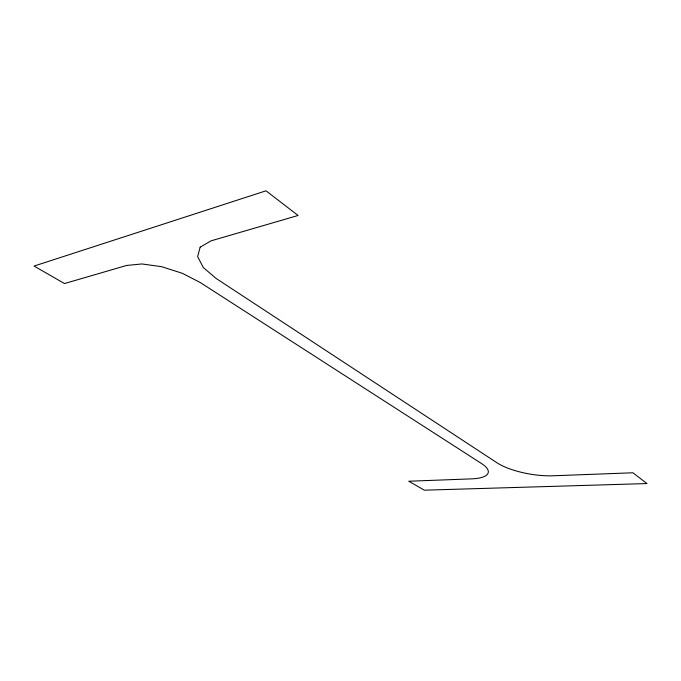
<?xml version="1.0" encoding="UTF-8"?>
<svg xmlns="http://www.w3.org/2000/svg" width="681" height="681" viewBox="0 0 681 681"><rect width="100%" height="100%" fill="white"/><g stroke="black" fill="none" stroke-linecap="round" stroke-linejoin="round"><path stroke-width="1.02" d="M200.163 247.169L197.635 256.643L203.406 267.642L216.192 278.495L496.943 462.757A42.588 13.671 9.7 0 0 553.21 475.781L632.913 472.776L646.95 483.561L424.348 490.184L408.77 481.237L471.55 478.862A39.472 12.113 11.4 0 0 481.501 463.523L200.24 282.513L182.253 273.268L161.627 266.688L141.929 263.947L126.538 265.471L64.508 283.551L34.05 266.067L266.007 190.816L298.091 215.477L211.076 240.836L200.163 247.169"/></g></svg>
